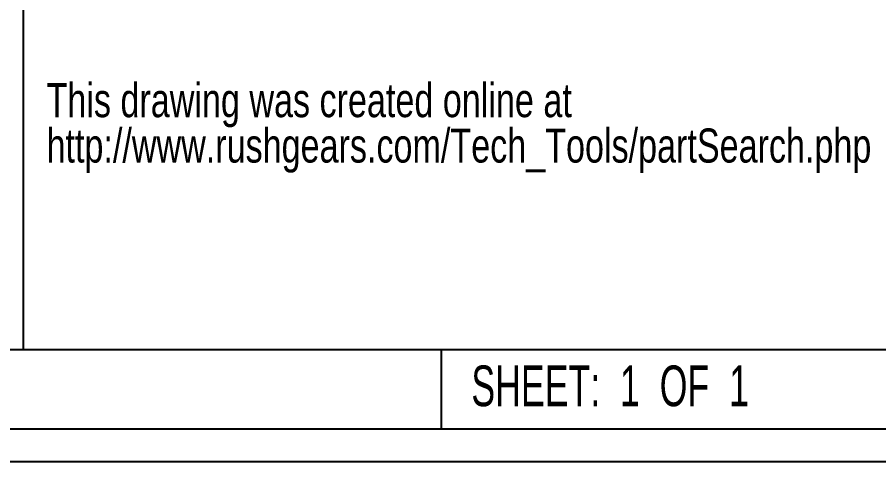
# Model space of a CAD drawing. Header units: inches. Extents: x 0.2 to 21.8, y 0.2 to 16.8.
# Drawn here: x 17.585 to 20.223, y 0.153 to 1.513 of the extents above; entities that cross this region are included whole.
import ezdxf

# ---------------------------------------------------------------- set-up
doc = ezdxf.new("R2010")
doc.units = ezdxf.units.IN
doc.header["$MEASUREMENT"] = 0
doc.layers.add('TITLEBLOCK', color=250, linetype='Continuous')
doc.styles.add('SLDTEXTSTYLE0', font='TXT', dxfattribs={"width": 0.75})
doc.styles.add('SLDTEXTSTYLE1', font='TXT', dxfattribs={"width": 0.65625})

# ---------------------------------------------------------------- blocks, each defined once
blk = doc.blocks.new('SW_NOTE_0_2')
at = {"color": 0, "linetype": 'Continuous', "lineweight": 0, "char_height": 0.104167, "attachment_point": 1, "style": 'SLDTEXTSTYLE0'}
for s, insert in [('This drawing was created online at', (0, 0.1343)), ('http://www.rushgears.com/Tech_Tools/partSearch.php', (0, -0.0046))]:
    blk.add_mtext(s, dxfattribs=dict(at, insert=insert))

msp = doc.modelspace()

# ---------------------------------------------------------------- linework, layer by layer
at = {"layer": 'TITLEBLOCK'}
for p, q in [((17.60367, 0.49545), (17.60367, 3.23445)), ((21.43017, 0.49545), (0.56983, 0.49545)), ((18.8837, 0.25289), (18.8837, 0.49545)), ((21.67273, 0.25289), (0.32727, 0.25289)), ((21.77273, 0.15289), (0.22727, 0.15289))]:
    msp.add_line(p, q, dxfattribs=at)

# ---------------------------------------------------------------- block references
at = {"color": 7, "linetype": 'Continuous', "lineweight": 0}
msp.add_blockref('SW_NOTE_0_2', (17.67427, 1.17697), dxfattribs=at)

# ---------------------------------------------------------------- texts
at = {"layer": 'TITLEBLOCK', "insert": (18.97518, 0.44741), "char_height": 0.1244999, "attachment_point": 1, "style": 'SLDTEXTSTYLE1'}
msp.add_mtext('SHEET:  1  OF  1', dxfattribs=at)

doc.saveas('drawing.dxf')
